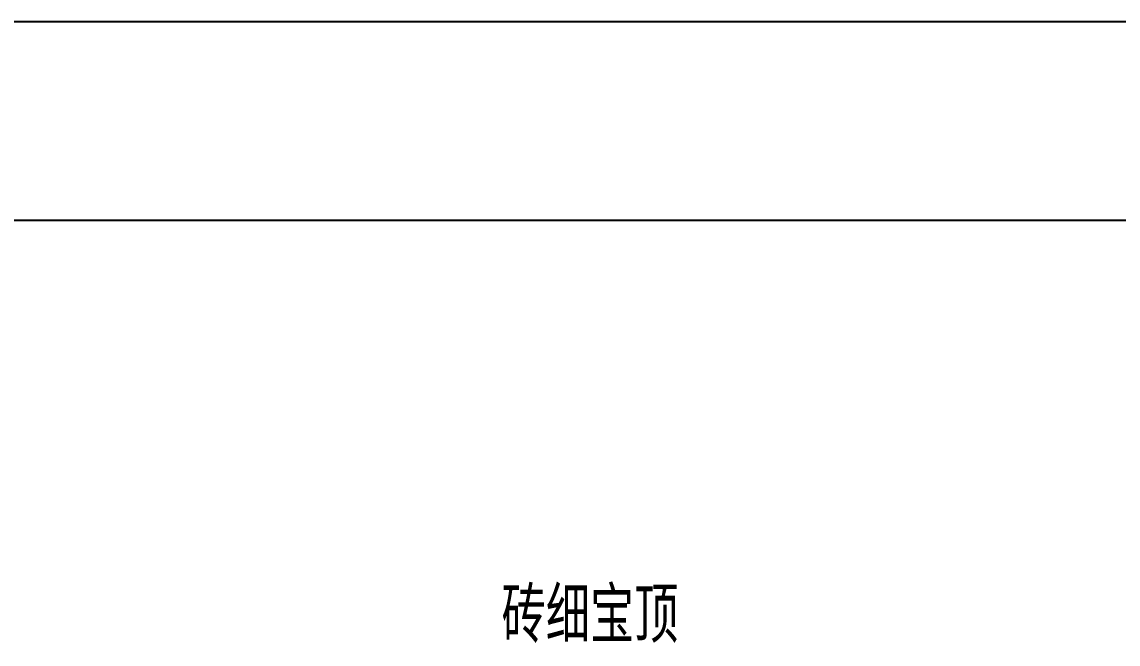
# Model space of a CAD drawing. Extents: x 1035948 to 1665131, y -158296 to 142149.
# Drawn here: x 1146255 to 1149900, y -70702 to -68632 of the extents above; entities that cross this region are included whole.
import ezdxf

# ---------------------------------------------------------------- set-up
doc = ezdxf.new("R2010")
doc.units = 0
doc.header["$LTSCALE"] = 200
doc.header["$MEASUREMENT"] = 0
doc.layers.get('0').update_dxf_attribs({"linetype": 'CONTINUOUS'})
doc.layers.add('COLUMN', color=7, linetype='CONTINUOUS')
doc.layers.add('ROOF', color=4, linetype='CONTINUOUS')
doc.styles.add('_HZTXT', font='txt.shx', dxfattribs={"width": 0.8, "bigfont": 'hztxt.shx'})

msp = doc.modelspace()

# ---------------------------------------------------------------- linework, layer by layer
at = {"color": 151}
msp.add_lwpolyline([(1161230.64672, -96352.42878), (1161230.64672, -68632.42878), (1122026.64672, -68632.42878), (1122026.64672, -96352.42878)], close=True, dxfattribs=at)
at = {"color": 5}
msp.add_lwpolyline([(1160570.64672, -95692.42878), (1160570.64672, -69292.42878), (1123346.64672, -69292.42878), (1123346.64672, -95692.42878)], close=True, dxfattribs=at)
at = {"layer": 'ROOF'}
for centre, start, end in [((1145060.5631, -71633.42396), 234.62623844, 234.62623844), ((1148939.58548, -71633.42396), 305.37376156, 305.37376156)]:
    msp.add_arc(centre, 1352.56985, start, end, dxfattribs=at)

# ---------------------------------------------------------------- texts
at = {"layer": 'COLUMN', "style": '_HZTXT', "width": 0.8}
msp.add_text('砖细宝顶', height=183.75, dxfattribs=at).set_placement((1147850.33646, -70697.23991))

doc.saveas('drawing.dxf')
